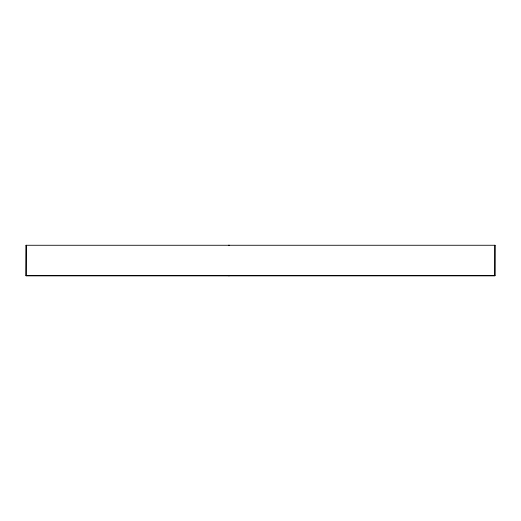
<?xml version="1.0" encoding="UTF-8"?>
<svg xmlns="http://www.w3.org/2000/svg" width="521" height="521" viewBox="0 0 521 521"><rect width="100%" height="100%" fill="white"/><g stroke="black" fill="none" stroke-linecap="round" stroke-linejoin="round"><path stroke-width="0.78" d="M494.904 275.733L494.95 245.261L494.904 275.733L26.05 275.746L26.135 245.261L26.05 275.746M26.089 275.733L494.95 275.733M26.05 245.274L494.95 245.261M229.474 245.261L228.38 245.261M229.474 275.733L228.38 275.733"/></g></svg>
